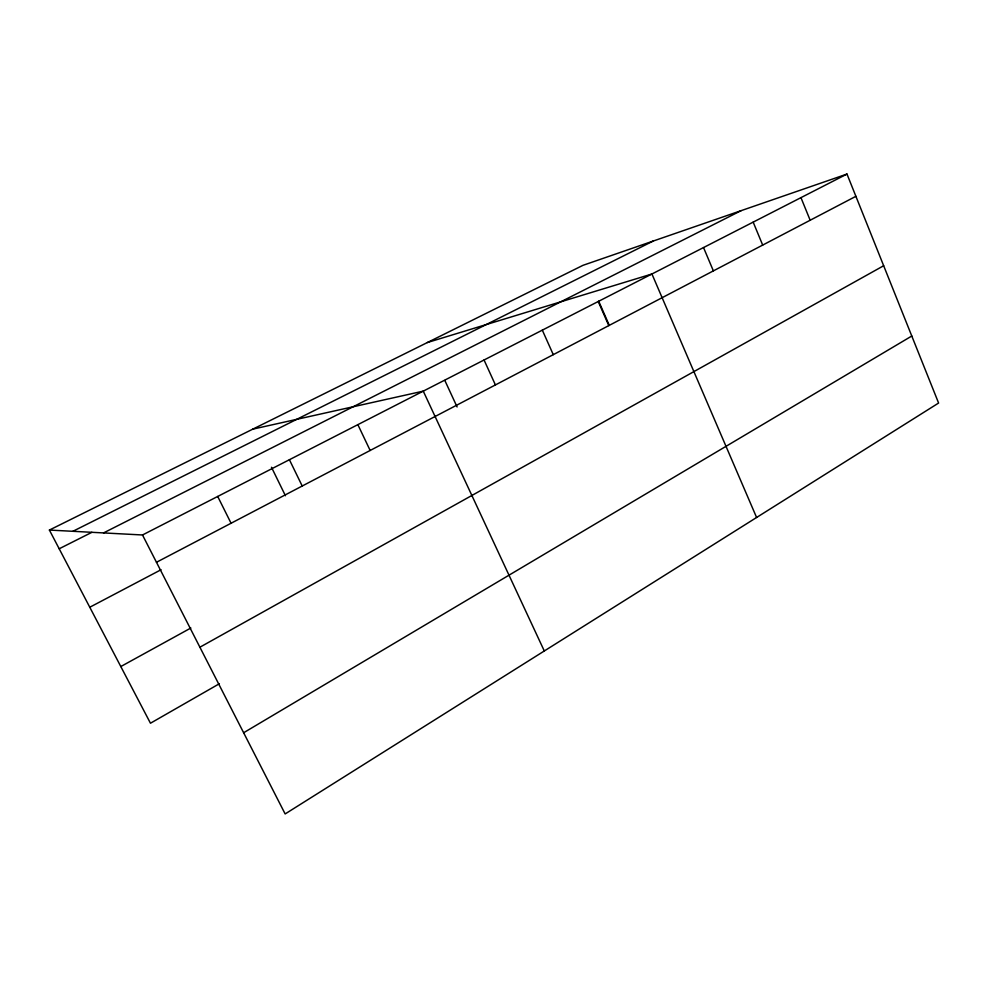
<?xml version="1.0" encoding="UTF-8"?>
<svg xmlns="http://www.w3.org/2000/svg" width="988" height="988" viewBox="0 0 988 988"><rect width="100%" height="100%" fill="white"/><g stroke="black" fill="none" stroke-linecap="round" stroke-linejoin="round"><path stroke-width="1.48" d="M243.628 732.75L911.788 336.019M219.348 683.745L150.46 723.228L49.4 530.062L582.982 265.327L846.988 174.061L938.6 403.042L285.149 813.939L142.507 534.977L49.4 530.062M199.897 647.214L883.667 265.735M120.808 666.542L190.857 628.01M89.785 607.237L161.056 569.73M156.462 562.283L855.892 196.316M142.507 534.977L846.988 174.061M103.53 532.927L741.124 210.654M59.194 548.772L91.847 532.334M72.865 531.309L653.204 241.047M427.322 342.552L651.932 273.997L756.598 517.49M252.805 429.138L423.272 391.137L544.302 650.981M217.706 496.458L231.069 523.245M271.478 467.25L285.433 495.729M289.41 459.716L302.217 486.022M357.866 424.655L370.154 450.466M444.835 380.442L457.098 406.957M484.058 360.003L495.42 384.925M542.326 330.153L553.28 354.655M598.716 301.229L609.201 325.163M598.234 301.501L608.793 325.608M703.53 247.556L713.373 270.885M753.177 222.127L762.687 245.086M800.959 197.649L810.16 220.238"/></g></svg>
